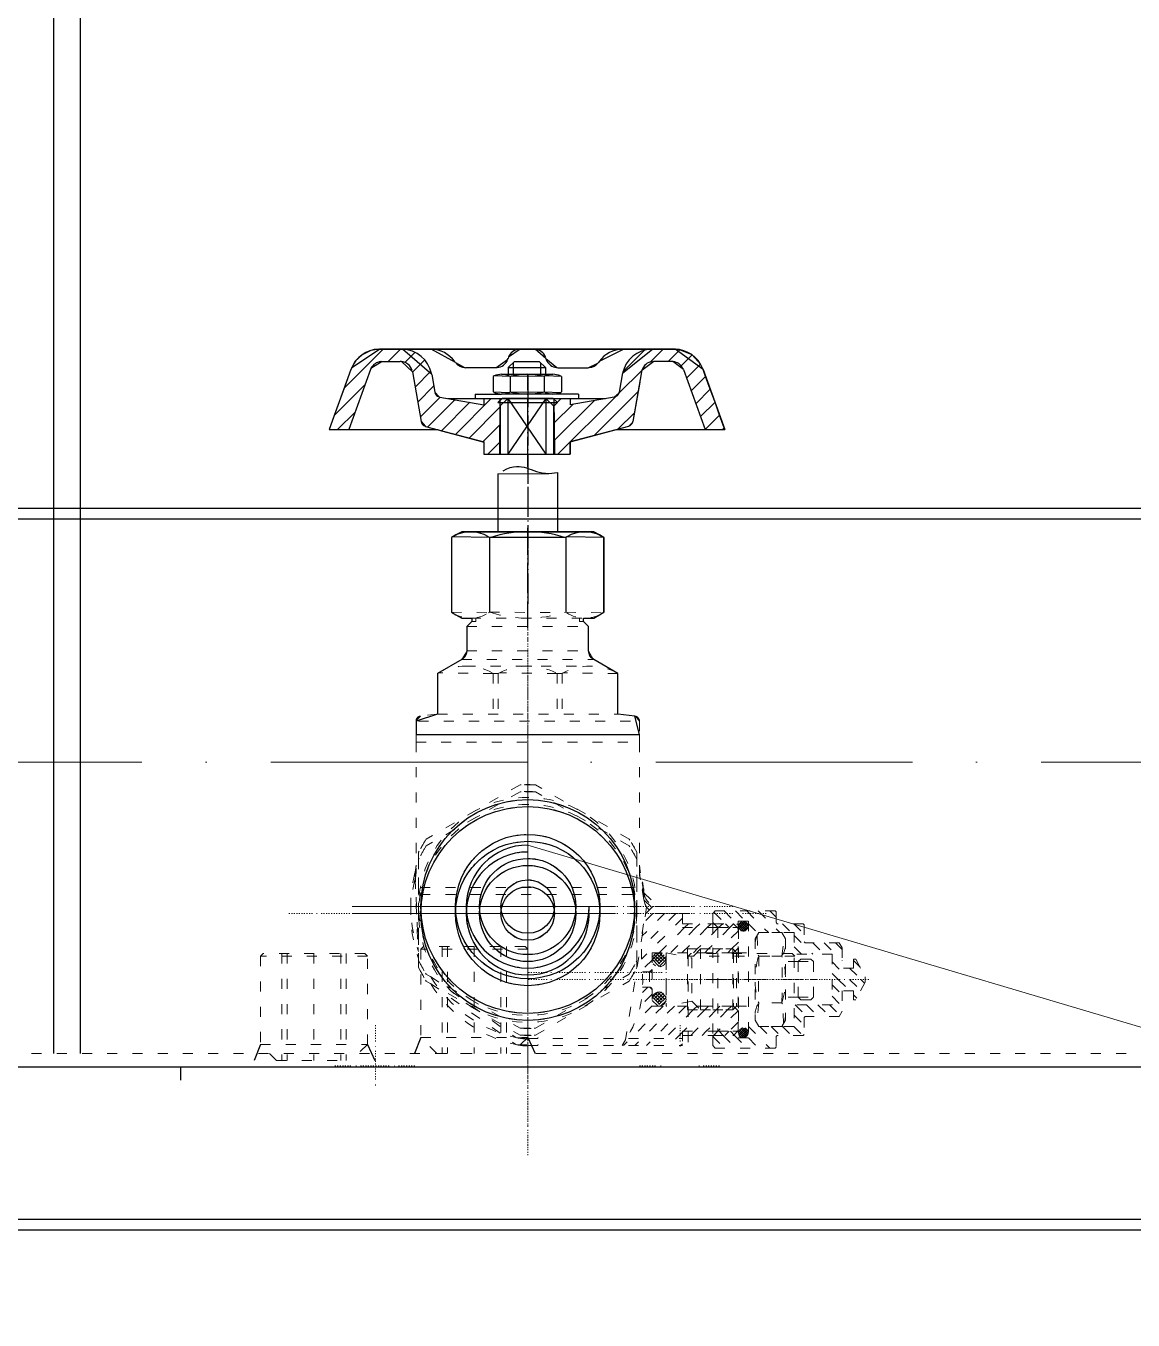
# Model space of a CAD drawing. Header units: millimetres. Extents: x 13152 to 35014, y -6229 to -226.
# Drawn here: x 27471.4 to 27678.6, y -2246.5 to -2004.4 of the extents above; entities that cross this region are included whole.
import ezdxf

# ---------------------------------------------------------------- set-up
doc = ezdxf.new("R2010")
doc.units = ezdxf.units.MM
doc.header["$LTSCALE"] = 4
for name, pattern in [('ACAD_ISO03W100', [1.18, 0.47, -0.71]), ('ACAD_ISO10W100', [18, 12, -3, 0, -3]), ('CENTERX2', [101.6, 63.5, -12.7, 12.7, -12.7])]:
    doc.linetypes.add(name, pattern=pattern)
doc.layers.add('1', color=12, linetype='Continuous')
doc.layers.add('标注、文本', color=3, linetype='Continuous', lineweight=25)
doc.layers.add('铁心', color=3, linetype='Continuous', lineweight=0)

msp = doc.modelspace()

# ---------------------------------------------------------------- linework, layer by layer
at = {"layer": '1', "color": 1, "linetype": 'CENTERX2', "lineweight": -3, "ltscale": 0.1}
for p, q in [((27565.3, -2072.58), (27565.3, -2069.49)), ((27565.3, -2069.49), (27565.3, -2075.76)), ((27565.3, -2073.38), (27565.3, -2073.27)), ((27565.3, -2079.74), (27565.3, -2074.1)), ((27565.3, -2076.45), (27565.3, -2076.59)), ((27565.3, -2077.28), (27565.3, -2082.92)), ((27565.3, -2080.57), (27565.3, -2080.43)), ((27565.3, -2086.9), (27565.3, -2081.26)), ((27565.3, -2083.64), (27565.3, -2083.75)), ((27565.3, -2084.44), (27565.3, -2090.08)), ((27565.3, -2084.74), (27565.3, -2089.11)), ((27565.3, -2087.73), (27565.3, -2087.62)), ((27565.3, -2089.8), (27565.3, -2089.91)), ((27565.3, -2090.63), (27565.3, -2096.27)), ((27565.3, -2096.96), (27565.3, -2097.1)), ((27565.3, -2097.79), (27565.3, -2102.16)), ((27565.3, -2103.35), (27565.3, -2098.29)), ((27565.3, -2102.41), (27565.3, -2105.31)), ((27565.3, -2104.18), (27565.3, -2104.04)), ((27565.3, -2110.51), (27565.3, -2104.87)), ((27565.3, -2106.03), (27565.3, -2106.14)), ((27565.3, -2106.83), (27565.3, -2112.5)), ((27565.3, -2111.34), (27565.3, -2111.23)), ((27565.3, -2117.11), (27565.3, -2112.06))]:
    msp.add_line(p, q, dxfattribs=at)
at = {"layer": '1', "color": 2, "linetype": 'ACAD_ISO03W100', "lineweight": 13, "ltscale": 0.1}
for p, q in [((27565.3, -2113.19), (27565.3, -2113.3)), ((27565.3, -2113.96), (27565.3, -2117.45)), ((27565.3, -2114.02), (27565.3, -2119.66)), ((27565.3, -2118.14), (27565.3, -2118.28)), ((27565.3, -2118.97), (27565.3, -2124.61)), ((27565.3, -2120.35), (27565.3, -2120.49)), ((27565.3, -2121.18), (27565.3, -2126.82)), ((27565.3, -2124.83), (27565.3, -2130.49)), ((27565.3, -2125.32), (27565.3, -2125.43)), ((27565.3, -2126.13), (27565.3, -2131.79)), ((27565.3, -2126.24), (27565.3, -2126.35)), ((27565.3, -2127.04), (27565.3, -2132.7)), ((27565.3, -2127.54), (27565.3, -2127.65)), ((27565.3, -2128.34), (27565.3, -2134)), ((27565.3, -2131.18), (27565.3, -2131.3)), ((27565.3, -2132.01), (27565.3, -2137.65)), ((27565.3, -2132.48), (27565.3, -2132.59)), ((27565.3, -2133.31), (27565.3, -2138.95)), ((27565.3, -2133.4), (27565.3, -2133.51)), ((27565.3, -2134.23), (27565.3, -2137.13)), ((27565.3, -2134.7), (27565.3, -2134.81)), ((27565.3, -2135.52), (27565.3, -2138.43)), ((27565.3, -2138.34), (27565.3, -2138.48)), ((27565.3, -2139.17), (27565.3, -2144.81)), ((27565.3, -2139.64), (27565.3, -2139.78)), ((27565.3, -2140.47), (27565.3, -2146.11)), ((27565.3, -2145.53), (27565.3, -2145.64)), ((27565.3, -2146.33), (27565.3, -2152)), ((27565.3, -2146.83), (27565.3, -2146.94)), ((27565.3, -2147.63), (27565.3, -2153.3)), ((27565.3, -2152.69), (27565.3, -2152.8)), ((27565.3, -2153.52), (27565.3, -2159.16)), ((27565.3, -2153.99), (27565.3, -2154.1)), ((27565.3, -2154.82), (27565.3, -2160.46)), ((27565.3, -2159.85), (27565.3, -2159.99)), ((27565.3, -2160.68), (27565.3, -2166.32)), ((27565.3, -2161.15), (27565.3, -2161.29)), ((27565.3, -2161.98), (27565.3, -2167.62)), ((27565.3, -2167.04), (27565.3, -2167.15)), ((27565.3, -2167.84), (27565.3, -2173.51)), ((27565.3, -2168.34), (27565.3, -2168.45)), ((27520.6, -2170.44), (27525.11, -2170.44)), ((27525.8, -2170.44), (27525.91, -2170.44)), ((27526.63, -2170.44), (27532.27, -2170.44)), ((27532.99, -2170.44), (27533.1, -2170.44)), ((27533.79, -2170.44), (27539.43, -2170.44)), ((27540.15, -2169.14), (27540.26, -2169.14)), ((27540.15, -2170.44), (27540.26, -2170.44)), ((27540.98, -2169.14), (27546.62, -2169.14)), ((27540.98, -2170.44), (27546.62, -2170.44)), ((27547.31, -2169.14), (27547.42, -2169.14)), ((27547.31, -2170.44), (27547.42, -2170.44)), ((27548.14, -2169.14), (27553.77, -2169.14)), ((27548.14, -2170.44), (27553.77, -2170.44)), ((27550.6, -2169.14), (27555.11, -2169.14)), ((27554.49, -2169.14), (27554.6, -2169.14)), ((27554.49, -2170.44), (27554.6, -2170.44)), ((27555.3, -2169.14), (27560.93, -2169.14)), ((27555.3, -2170.44), (27560.93, -2170.44)), ((27555.8, -2169.14), (27555.91, -2169.14)), ((27556.63, -2169.14), (27562.27, -2169.14)), ((27561.65, -2169.14), (27561.76, -2169.14)), ((27561.65, -2170.44), (27561.76, -2170.44)), ((27562.48, -2169.14), (27568.12, -2169.14)), ((27562.48, -2170.44), (27568.12, -2170.44)), ((27562.99, -2169.14), (27563.1, -2169.14)), ((27563.79, -2169.14), (27569.43, -2169.14)), ((27565.3, -2169.14), (27565.3, -2174.81)), ((27568.81, -2169.14), (27568.92, -2169.14)), ((27568.81, -2170.44), (27568.92, -2170.44)), ((27569.64, -2169.14), (27575.28, -2169.14)), ((27569.64, -2170.44), (27575.28, -2170.44)), ((27576, -2169.14), (27576.11, -2169.14)), ((27576, -2170.44), (27576.11, -2170.44)), ((27576.8, -2169.14), (27582.44, -2169.14)), ((27576.8, -2170.44), (27582.44, -2170.44)), ((27583.16, -2169.14), (27583.27, -2169.14)), ((27583.16, -2170.44), (27583.27, -2170.44)), ((27583.99, -2169.14), (27589.63, -2169.14)), ((27583.99, -2170.44), (27589.63, -2170.44)), ((27589.9, -2169.14), (27594.27, -2169.14)), ((27589.9, -2170.44), (27594.27, -2170.44)), ((27590.32, -2169.14), (27590.43, -2169.14)), ((27590.32, -2170.44), (27590.43, -2170.44)), ((27591.15, -2169.14), (27596.79, -2169.14)), ((27591.15, -2170.44), (27596.79, -2170.44)), ((27597.51, -2169.14), (27597.62, -2169.14)), ((27597.51, -2170.44), (27597.62, -2170.44)), ((27598.31, -2169.14), (27603.95, -2169.14)), ((27598.31, -2170.44), (27603.95, -2170.44)), ((27604.67, -2170.44), (27604.78, -2170.44)), ((27605.5, -2170.44), (27610, -2170.44)), ((27565.3, -2174.2), (27565.3, -2174.31)), ((27565.3, -2175.03), (27565.3, -2180.67)), ((27565.3, -2175.5), (27565.3, -2175.61)), ((27565.3, -2176.33), (27565.3, -2181.96)), ((27565.3, -2181.36), (27565.3, -2181.49)), ((27568.92, -2181.49), (27565.3, -2181.49)), ((27565.3, -2182.19), (27565.3, -2187.83)), ((27565.3, -2182.66), (27565.3, -2182.79)), ((27568.92, -2182.79), (27565.3, -2182.79)), ((27565.3, -2183.49), (27565.3, -2189.12)), ((27569.75, -2181.49), (27569.64, -2181.49)), ((27569.75, -2182.79), (27569.64, -2182.79)), ((27576.11, -2181.49), (27570.47, -2181.49)), ((27576.11, -2182.79), (27570.47, -2182.79)), ((27576.91, -2181.49), (27576.8, -2181.49)), ((27576.91, -2182.79), (27576.8, -2182.79)), ((27583.27, -2181.49), (27577.63, -2181.49)), ((27583.27, -2182.79), (27577.63, -2182.79)), ((27584.1, -2181.49), (27583.96, -2181.49)), ((27584.1, -2182.79), (27583.96, -2182.79)), ((27590.43, -2181.49), (27584.79, -2181.49)), ((27590.43, -2182.79), (27584.79, -2182.79)), ((27590.71, -2182.79), (27597.09, -2182.79)), ((27591.26, -2181.49), (27591.15, -2181.49)), ((27591.26, -2182.79), (27591.15, -2182.79)), ((27597.62, -2182.79), (27591.98, -2182.79)), ((27597.81, -2182.79), (27597.92, -2182.79)), ((27598.42, -2182.79), (27598.31, -2182.79)), ((27602.29, -2182.79), (27598.5, -2182.79)), ((27598.61, -2182.79), (27604.25, -2182.79)), ((27604.78, -2182.79), (27599.14, -2182.79)), ((27603.12, -2182.79), (27603.01, -2182.79)), ((27609.48, -2182.79), (27603.84, -2182.79)), ((27604.97, -2182.79), (27605.08, -2182.79)), ((27605.61, -2182.79), (27605.47, -2182.79)), ((27605.8, -2182.79), (27611.44, -2182.79)), ((27609.95, -2182.79), (27606.3, -2182.79)), ((27610.31, -2182.79), (27610.17, -2182.79)), ((27616.64, -2182.79), (27611, -2182.79)), ((27612.13, -2182.79), (27612.27, -2182.79)), ((27612.96, -2182.79), (27619.34, -2182.79)), ((27617.46, -2182.79), (27617.35, -2182.79)), ((27623.79, -2182.79), (27618.16, -2182.79)), ((27624.62, -2182.79), (27624.51, -2182.79)), ((27629.13, -2182.79), (27625.34, -2182.79)), ((27565.3, -2188.54), (27565.3, -2188.65)), ((27565.3, -2189.35), (27565.3, -2195.01)), ((27565.3, -2189.84), (27565.3, -2189.95)), ((27565.3, -2190.64), (27565.3, -2196.31)), ((27536.8, -2191.34), (27536.8, -2194.6)), ((27593.8, -2191.34), (27593.8, -2194.6)), ((27536.8, -2195.29), (27536.8, -2195.4)), ((27593.8, -2195.29), (27593.8, -2195.4)), ((27536.8, -2196.12), (27536.8, -2201.76)), ((27565.3, -2195.7), (27565.3, -2195.81)), ((27565.3, -2196.53), (27565.3, -2202.17)), ((27565.3, -2197), (27565.3, -2197.11)), ((27565.3, -2197.83), (27565.3, -2203.47)), ((27529.2, -2198.94), (27532.46, -2198.94)), ((27533.15, -2198.94), (27533.26, -2198.94)), ((27533.98, -2198.94), (27539.62, -2198.94)), ((27540.34, -2198.94), (27540.45, -2198.94)), ((27541.14, -2198.94), (27544.4, -2198.94)), ((27586.2, -2198.94), (27589.43, -2198.94)), ((27590.15, -2198.94), (27590.26, -2198.94)), ((27597.31, -2198.94), (27597.45, -2198.94)), ((27598.14, -2198.94), (27601.4, -2198.94)), ((27536.8, -2202.45), (27536.8, -2202.59)), ((27565.3, -2202.86), (27565.3, -2203)), ((27565.3, -2203.69), (27565.3, -2209.33)), ((27565.3, -2204.16), (27565.3, -2204.3)), ((27565.3, -2204.99), (27565.3, -2210.63)), ((27565.3, -2210.05), (27565.3, -2210.16)), ((27565.3, -2210.88), (27565.3, -2214.36)), ((27565.3, -2211.35), (27565.3, -2211.46)), ((27565.3, -2212.18), (27565.3, -2215.66))]:
    msp.add_line(p, q, dxfattribs=at)
at = {"layer": '标注、文本'}
for p, q in [((27476.55, -1332.64), (27476.55, -2196.64)), ((27481.55, -1332.64), (27481.55, -2196.64)), ((26870.3, -2094.64), (27867.8, -2094.64)), ((26870.3, -2094.64), (27867.8, -2094.64)), ((26868.8, -2096.64), (27867.8, -2096.64)), ((27515.3, -2194.94), (27514.11, -2197.94)), ((27535.3, -2194.94), (27536.7, -2197.94)), ((27545.3, -2193.64), (27544.11, -2196.64)), ((27565.3, -2193.64), (27566.7, -2196.64)), ((26868.3, -2199.14), (27869.8, -2199.14)), ((27500.3, -2199.14), (27500.3, -2201.64)), ((26866.64, -2227.64), (27878.8, -2227.64)), ((26866.3, -2229.64), (27878.8, -2229.64)), ((26869.8, -2229.64), (27878.8, -2229.64))]:
    msp.add_line(p, q, dxfattribs=at)
at = {"layer": '标注、文本', "color": 4, "lineweight": 30}
for p, q in [((27538.24, -2064.87), (27530.94, -2072.17)), ((27537.63, -2064.87), (27548.14, -2064.87)), ((27541.5, -2064.87), (27539.18, -2067.19)), ((27548.14, -2064.87), (27583.3, -2064.87)), ((27563.86, -2064.87), (27565.16, -2064.87)), ((27563.86, -2064.87), (27566.46, -2064.87)), ((27566.46, -2064.87), (27565.16, -2064.87)), ((27592.67, -2064.87), (27583.3, -2064.87)), ((27590.62, -2064.87), (27588.19, -2067.3)), ((27538.07, -2067.19), (27541.42, -2067.19)), ((27544.18, -2065.48), (27542.3, -2067.36)), ((27546.03, -2066.89), (27543.71, -2069.21)), ((27562.81, -2067.19), (27561.65, -2068.32)), ((27562.81, -2067.19), (27567.46, -2067.19)), ((27567.46, -2067.19), (27568.62, -2068.32)), ((27587.14, -2065.09), (27583.1, -2069.1)), ((27593.77, -2064.98), (27591.59, -2067.19)), ((27596.07, -2065.97), (27594.02, -2068.02)), ((27532.21, -2068.68), (27528.12, -2079.91)), ((27535.89, -2068.71), (27531.8, -2079.91)), ((27543.71, -2069.1), (27545.34, -2078.41)), ((27547.17, -2069.02), (27544.21, -2071.97)), ((27547.33, -2069.65), (27547.91, -2072.91)), ((27559.36, -2068.35), (27553.66, -2068.35)), ((27570, -2069.6), (27560.41, -2069.6)), ((27561.65, -2068.32), (27568.62, -2068.32)), ((27561.65, -2068.32), (27561.65, -2069.6)), ((27562.59, -2067.41), (27562.59, -2069.6)), ((27567.68, -2067.41), (27567.68, -2069.6)), ((27568.62, -2068.32), (27568.62, -2069.6)), ((27570.94, -2068.35), (27576.64, -2068.35)), ((27586.7, -2068.79), (27582.36, -2073.13)), ((27583.05, -2069.29), (27582.41, -2072.91)), ((27586.61, -2069.1), (27584.98, -2078.41)), ((27594.44, -2068.71), (27598.5, -2079.91)), ((27597.64, -2067.69), (27595.02, -2070.31)), ((27598.11, -2068.68), (27602.21, -2079.91)), ((27534.87, -2071.5), (27529.06, -2077.31)), ((27547.69, -2071.78), (27544.71, -2074.77)), ((27558.81, -2070.01), (27558.81, -2072.86)), ((27562.01, -2070.01), (27562.01, -2072.86)), ((27568.4, -2070.01), (27568.4, -2072.86)), ((27571.6, -2070.01), (27571.6, -2072.86)), ((27586.26, -2071.06), (27584.98, -2078.41)), ((27598.58, -2069.98), (27595.87, -2072.69)), ((27548.91, -2073.85), (27545.21, -2077.56)), ((27551.67, -2074.35), (27546.59, -2079.44)), ((27548.85, -2073.85), (27557.06, -2075.29)), ((27550.43, -2074.13), (27579.84, -2074.13)), ((27558.45, -2074.13), (27551.76, -2080.82)), ((27555.49, -2073.3), (27560.41, -2073.3)), ((27555.49, -2073.3), (27555.49, -2074.13)), ((27557.06, -2074.13), (27557.06, -2075.29)), ((27560.6, -2074.02), (27559.72, -2074.88)), ((27560.1, -2074.13), (27560.02, -2084.55)), ((27561.6, -2074.13), (27560.16, -2075.48)), ((27570, -2073.3), (27560.41, -2073.3)), ((27561.6, -2074.13), (27568.67, -2074.13)), ((27568.7, -2074.13), (27561.6, -2074.13)), ((27561.6, -2074.13), (27561.6, -2084.55)), ((27568.67, -2074.13), (27561.6, -2084.55)), ((27561.6, -2074.13), (27568.7, -2084.55)), ((27562.59, -2073), (27562.59, -2073.3)), ((27568.67, -2074.13), (27570.11, -2075.48)), ((27568.7, -2074.13), (27568.7, -2084.55)), ((27574.81, -2073.3), (27569.92, -2073.3)), ((27570.19, -2074.13), (27570.31, -2084.55)), ((27571.55, -2074.13), (27570.22, -2075.46)), ((27577.71, -2074.52), (27570.28, -2081.95)), ((27581.72, -2073.77), (27570.94, -2084.55)), ((27581.47, -2073.85), (27573.26, -2075.29)), ((27573.26, -2074.13), (27573.26, -2075.29)), ((27574.81, -2073.3), (27574.81, -2074.13)), ((27585.95, -2072.8), (27577.71, -2081.04)), ((27599.47, -2072.39), (27596.76, -2075.1)), ((27532.99, -2076.64), (27529.73, -2079.91)), ((27554.47, -2074.82), (27549.19, -2080.13)), ((27560.1, -2075.73), (27554.33, -2081.51)), ((27559.72, -2074.88), (27570.89, -2074.88)), ((27570.11, -2075.48), (27570.11, -2084.55)), ((27573.73, -2075.21), (27570.25, -2078.69)), ((27585.26, -2076.78), (27582.19, -2079.85)), ((27600.35, -2074.79), (27597.64, -2077.5)), ((27546.17, -2079.33), (27557.06, -2082.23)), ((27560.08, -2079.05), (27556.93, -2082.2)), ((27584.13, -2079.33), (27573.26, -2082.23)), ((27584.13, -2079.33), (27573.26, -2082.23)), ((27601.21, -2077.2), (27598.5, -2079.91)), ((27528.12, -2079.91), (27548.41, -2079.91)), ((27581.92, -2079.91), (27602.21, -2079.91)), ((27602.09, -2079.6), (27601.76, -2079.91)), ((27557.06, -2082.23), (27557.06, -2084.55)), ((27560.05, -2082.34), (27557.84, -2084.55)), ((27573.26, -2082.23), (27573.26, -2084.55)), ((27557.06, -2084.55), (27560.16, -2084.55)), ((27570.11, -2084.55), (27573.26, -2084.55)), ((27570.89, -2087.98), (27570.89, -2099.04)), ((27552.95, -2099.04), (27577.66, -2099.04)), ((27558.17, -2100.14), (27558.17, -2114.07)), ((27572.43, -2100.14), (27572.43, -2114.07))]:
    msp.add_line(p, q, dxfattribs=at)
at = {"layer": '标注、文本', "color": 2, "linetype": 'ACAD_ISO03W100', "lineweight": 13}
for p, q in [((27551.04, -2114.07), (27552.95, -2115.18)), ((27552.95, -2115.18), (27554.66, -2115.18)), ((27554.66, -2115.18), (27575.94, -2115.18)), ((27554.85, -2115.18), (27554.85, -2115.81)), ((27555.6, -2115.18), (27555.6, -2115.81)), ((27574.98, -2115.18), (27574.98, -2115.81)), ((27575.75, -2115.18), (27575.75, -2115.81)), ((27575.94, -2115.18), (27577.66, -2115.18)), ((27579.57, -2114.07), (27577.66, -2115.18)), ((27554.85, -2115.81), (27553.89, -2116.75)), ((27553.89, -2116.75), (27553.89, -2121.29)), ((27553.89, -2116.75), (27576.69, -2116.75)), ((27554.85, -2115.81), (27555.6, -2115.81)), ((27574.98, -2115.81), (27575.75, -2115.81)), ((27575.75, -2115.81), (27576.69, -2116.75)), ((27576.69, -2116.75), (27576.69, -2121.29)), ((27552.95, -2122.95), (27577.66, -2122.95)), ((27553.89, -2121.29), (27576.69, -2121.29)), ((27553.64, -2124.19), (27576.94, -2124.19)), ((27558.86, -2125.55), (27558.86, -2133.15)), ((27558.86, -2125.55), (27559.8, -2125.55)), ((27559.8, -2125.55), (27559.8, -2133.15)), ((27570.8, -2125.55), (27570.8, -2133.15)), ((27570.8, -2125.55), (27571.74, -2125.55)), ((27544.4, -2134.47), (27544.4, -2136.93)), ((27544.87, -2134.47), (27585.73, -2134.47)), ((27548.44, -2133.15), (27545.23, -2133.51)), ((27548.44, -2133.15), (27582.16, -2133.15)), ((27582.16, -2133.15), (27585.34, -2133.51)), ((27586.2, -2134.47), (27586.2, -2136.93)), ((27544.4, -2136.93), (27547.53, -2136.93)), ((27544.4, -2136.93), (27586.2, -2136.93)), ((27544.4, -2136.93), (27544.4, -2138.37)), ((27547.53, -2136.93), (27583.08, -2136.93)), ((27583.08, -2136.93), (27586.2, -2136.93)), ((27586.2, -2136.93), (27586.2, -2138.37)), ((27544.4, -2138.37), (27544.4, -2162.73)), ((27544.4, -2138.37), (27586.2, -2138.37)), ((27565.3, -2138.16), (27565.3, -2200.11)), ((27565.3, -2138.16), (27565.3, -2200.11)), ((27565.3, -2139.46), (27565.3, -2201.41)), ((27565.3, -2139.46), (27565.3, -2201.41)), ((27586.2, -2138.37), (27586.2, -2162.73)), ((27563.86, -2146.39), (27546.31, -2156.51)), ((27584.29, -2156.51), (27566.74, -2146.39)), ((27563.86, -2147.69), (27546.31, -2157.8)), ((27584.29, -2157.8), (27566.74, -2147.69)), ((27544.87, -2158.99), (27544.87, -2179.26)), ((27544.87, -2160.29), (27544.87, -2180.56)), ((27545.18, -2165.57), (27585.4, -2165.57)), ((27545.18, -2166.87), (27585.4, -2166.87)), ((27532.42, -2169.14), (27598.19, -2169.14)), ((27532.42, -2169.14), (27598.19, -2169.14)), ((27532.42, -2170.44), (27598.19, -2170.44)), ((27532.42, -2170.44), (27598.19, -2170.44)), ((27593.03, -2170.44), (27586.56, -2176.88)), ((27594.27, -2171.32), (27586.64, -2178.95)), ((27590.9, -2170.44), (27586.67, -2174.67)), ((27588.74, -2169.14), (27586.97, -2170.91)), ((27588.74, -2170.44), (27586.97, -2172.21)), ((27594.27, -2170.44), (27594.27, -2173.09)), ((27600.16, -2170.22), (27602.29, -2172.35)), ((27611.63, -2169.97), (27600.41, -2169.97)), ((27602.04, -2169.97), (27604.42, -2172.35)), ((27604.17, -2169.97), (27606.08, -2171.88)), ((27606.3, -2169.97), (27610.33, -2174)), ((27608.45, -2169.97), (27612.49, -2174)), ((27610.58, -2169.97), (27611.83, -2171.21)), ((27611.63, -2169.97), (27611.82, -2170.16)), ((27611.82, -2170.16), (27611.82, -2172.15)), ((27594.63, -2173.09), (27589.93, -2177.79)), ((27596.76, -2173.09), (27592.06, -2177.79)), ((27598.89, -2173.09), (27594.19, -2177.79)), ((27594.27, -2172.35), (27603.78, -2172.35)), ((27594.27, -2173.09), (27604.53, -2173.09)), ((27595.38, -2172.35), (27594.63, -2173.09)), ((27597.51, -2172.35), (27596.76, -2173.09)), ((27601.02, -2173.09), (27597.04, -2177.07)), ((27599.66, -2172.35), (27598.89, -2173.09)), ((27603.15, -2173.09), (27599.16, -2177.07)), ((27599.94, -2172.12), (27600.16, -2172.35)), ((27599.94, -2172.15), (27599.94, -2193.44)), ((27600.13, -2172.35), (27604.69, -2172.35)), ((27600.16, -2172.35), (27600.91, -2173.09)), ((27600.88, -2173.09), (27600.88, -2192.47)), ((27601.79, -2172.35), (27601.02, -2173.09)), ((27604.72, -2173.67), (27601.29, -2177.07)), ((27602.29, -2172.35), (27603.03, -2173.09)), ((27603.84, -2172.4), (27603.15, -2173.09)), ((27603.78, -2172.35), (27604.72, -2173.28)), ((27604.42, -2172.35), (27604.69, -2172.59)), ((27604.69, -2171.88), (27604.69, -2193.71)), ((27604.69, -2171.88), (27606.6, -2171.88)), ((27604.69, -2172.65), (27605.8, -2173.75)), ((27605.85, -2171.88), (27604.72, -2173.01)), ((27605.41, -2171.9), (27604.72, -2172.59)), ((27604.72, -2173.28), (27604.72, -2176.85)), ((27604.75, -2173.12), (27605.33, -2173.7)), ((27604.8, -2172.35), (27606.1, -2173.64)), ((27606.13, -2172.01), (27604.83, -2173.31)), ((27605, -2172.1), (27606.35, -2173.45)), ((27606.38, -2172.21), (27605.02, -2173.53)), ((27605.27, -2171.93), (27606.52, -2173.17)), ((27606.52, -2172.48), (27605.3, -2173.7)), ((27605.61, -2171.88), (27606.6, -2172.84)), ((27606.6, -2172.84), (27605.66, -2173.75)), ((27606.6, -2171.88), (27606.6, -2193.71)), ((27606.6, -2172.37), (27608.2, -2174)), ((27611.82, -2172.15), (27611.99, -2172.35)), ((27616.86, -2172.35), (27611.99, -2172.35)), ((27612.96, -2172.35), (27614.62, -2174)), ((27615.09, -2172.35), (27617.05, -2174.28)), ((27616.86, -2172.35), (27617.05, -2172.54)), ((27617.05, -2172.54), (27617.05, -2175.72)), ((27604.72, -2175.8), (27603.42, -2177.07)), ((27615.14, -2174), (27606.6, -2174)), ((27608.54, -2174), (27607.84, -2175.19)), ((27607.84, -2175.19), (27607.84, -2190.4)), ((27612.88, -2174), (27608.54, -2174)), ((27612.88, -2174), (27613.54, -2175.19)), ((27613.54, -2175.19), (27613.54, -2190.4)), ((27615.14, -2174), (27615.14, -2178.04)), ((27615.14, -2174), (27615.14, -2191.58)), ((27615.14, -2174.53), (27618.65, -2178.04)), ((27617.05, -2175.72), (27617.22, -2175.91)), ((27623.6, -2175.91), (27617.22, -2175.91)), ((27618.65, -2175.91), (27620.78, -2178.04)), ((27620.78, -2175.91), (27624.15, -2179.28)), ((27622.91, -2175.91), (27624.15, -2177.15)), ((27623.6, -2175.91), (27624.15, -2176.85)), ((27588.58, -2177.79), (27603.78, -2177.79)), ((27588.58, -2177.79), (27588.58, -2180.89)), ((27589.93, -2177.79), (27588.58, -2179.15)), ((27590.46, -2177.93), (27588.69, -2179.67)), ((27588.72, -2178.51), (27590.51, -2180.31)), ((27590.82, -2178.18), (27588.94, -2180.06)), ((27588.99, -2178.15), (27590.87, -2180.03)), ((27591.09, -2178.54), (27589.32, -2180.33)), ((27589.41, -2177.9), (27591.12, -2179.64)), ((27589.93, -2177.79), (27591.23, -2179.09)), ((27591.23, -2177.79), (27591.23, -2187.77)), ((27591.23, -2177.79), (27595.99, -2178.76)), ((27595.21, -2177.07), (27604.47, -2177.07)), ((27595.21, -2177.07), (27595.21, -2188.49)), ((27595.8, -2177.94), (27595.3, -2178.44)), ((27595.3, -2178.44), (27595.3, -2194.94)), ((27615.3, -2178.44), (27595.3, -2178.44)), ((27614.8, -2177.94), (27595.8, -2177.94)), ((27597.04, -2177.07), (27596.32, -2177.79)), ((27596.93, -2177.79), (27604.39, -2177.79)), ((27597.64, -2177.07), (27603.67, -2177.07)), ((27597.64, -2177.07), (27597.64, -2188.49)), ((27599.16, -2177.07), (27598.45, -2177.79)), ((27601.29, -2177.07), (27600.57, -2177.79)), ((27603.42, -2177.07), (27602.73, -2177.79)), ((27603.67, -2177.07), (27604.39, -2177.79)), ((27603.67, -2177.07), (27603.67, -2188.49)), ((27604.72, -2176.85), (27603.78, -2177.79)), ((27603.78, -2177.79), (27603.78, -2187.77)), ((27604.39, -2177.79), (27607.84, -2177.79)), ((27604.39, -2177.79), (27604.39, -2187.77)), ((27604.72, -2176.85), (27604.72, -2188.71)), ((27612.88, -2178.4), (27608.54, -2178.4)), ((27615.3, -2178.44), (27614.8, -2177.94)), ((27615.14, -2176.66), (27616.52, -2178.04)), ((27622.27, -2178.04), (27615.14, -2178.04)), ((27622.27, -2178.04), (27622.27, -2187.52)), ((27624.15, -2176.85), (27624.15, -2180.64)), ((27588.58, -2179.15), (27586.75, -2180.97)), ((27588.58, -2179.01), (27590.02, -2180.44)), ((27588.58, -2180.89), (27588.58, -2184.67)), ((27588.77, -2179.84), (27589.19, -2180.25)), ((27591.23, -2179.06), (27589.82, -2180.44)), ((27591.23, -2179.12), (27591.23, -2186.44)), ((27615.92, -2179.45), (27613.54, -2179.45)), ((27616.41, -2178.98), (27615.92, -2179.45)), ((27615.92, -2179.45), (27615.92, -2186.11)), ((27615.92, -2179.45), (27618.76, -2179.45)), ((27616.41, -2178.98), (27618.29, -2178.98)), ((27618.29, -2178.98), (27618.76, -2179.45)), ((27618.76, -2179.45), (27618.76, -2186.11)), ((27622.27, -2179.5), (27625.54, -2182.79)), ((27626.26, -2180.64), (27624.15, -2180.64)), ((27625.54, -2180.64), (27627.66, -2182.79)), ((27626.25, -2178.98), (27626.25, -2180.64)), ((27626.73, -2178.98), (27626.26, -2178.98)), ((27626.26, -2179.23), (27627.5, -2180.5)), ((27626.73, -2178.98), (27628.44, -2182.3)), ((27546.31, -2181.77), (27563.86, -2191.89)), ((27546.31, -2183.07), (27563.86, -2193.19)), ((27588.11, -2181.36), (27586.75, -2181.36)), ((27588.11, -2181.36), (27588.11, -2184.2)), ((27622.27, -2181.66), (27623.41, -2182.79)), ((27623.41, -2182.79), (27625.54, -2184.92)), ((27625.54, -2182.79), (27627.61, -2184.87)), ((27628.44, -2183.26), (27626.73, -2186.58)), ((27627.66, -2182.79), (27628.33, -2183.46)), ((27628.44, -2182.3), (27628.44, -2183.26)), ((27588.58, -2185.56), (27586.39, -2187.74)), ((27587.78, -2184.2), (27586.78, -2185.23)), ((27588.11, -2184.2), (27586.81, -2184.2)), ((27588.58, -2184.67), (27588.58, -2187.77)), ((27589.63, -2185.14), (27588.61, -2186.17)), ((27590.24, -2185.14), (27588.61, -2186.77)), ((27590.68, -2185.36), (27588.83, -2187.22)), ((27588.83, -2185.64), (27590.68, -2187.52)), ((27590.98, -2185.7), (27589.13, -2187.55)), ((27589.16, -2185.34), (27591.01, -2187.19)), ((27589.6, -2185.14), (27591.2, -2186.75)), ((27590.26, -2185.17), (27591.18, -2186.08)), ((27622.27, -2183.79), (27624.15, -2185.67)), ((27622.27, -2185.92), (27624.15, -2187.83)), ((27626.26, -2184.92), (27624.15, -2184.92)), ((27624.15, -2184.92), (27624.15, -2188.71)), ((27626.25, -2184.92), (27626.25, -2186.58)), ((27626.26, -2185.64), (27626.89, -2186.28)), ((27590.62, -2187.77), (27583.24, -2195.12)), ((27588.58, -2187.69), (27585.26, -2191)), ((27592.75, -2187.77), (27585.37, -2195.12)), ((27594.88, -2187.77), (27587.53, -2195.12)), ((27588.58, -2187.77), (27603.78, -2187.77)), ((27588.61, -2186.69), (27589.66, -2187.74)), ((27588.63, -2186.08), (27590.26, -2187.71)), ((27591.2, -2186.14), (27589.57, -2187.74)), ((27591.18, -2186.77), (27590.24, -2187.74)), ((27595.99, -2186.83), (27591.23, -2187.77)), ((27597.01, -2187.77), (27596.29, -2188.49)), ((27596.93, -2187.77), (27604.39, -2187.77)), ((27599.14, -2187.77), (27598.42, -2188.49)), ((27601.27, -2187.77), (27600.57, -2188.49)), ((27603.42, -2187.77), (27602.7, -2188.49)), ((27604.39, -2187.77), (27603.67, -2188.49)), ((27603.78, -2187.77), (27604.72, -2188.71)), ((27604.39, -2187.77), (27607.84, -2187.77)), ((27615.92, -2186.11), (27613.54, -2186.11)), ((27622.27, -2187.52), (27615.14, -2187.52)), ((27615.36, -2187.52), (27617.49, -2189.68)), ((27615.92, -2186.11), (27616.41, -2186.58)), ((27615.92, -2186.11), (27618.76, -2186.11)), ((27616.41, -2186.58), (27618.29, -2186.58)), ((27617.49, -2187.52), (27619.62, -2189.68)), ((27618.76, -2186.11), (27618.29, -2186.58)), ((27619.62, -2187.52), (27621.75, -2189.68)), ((27621.75, -2187.52), (27623.71, -2189.51)), ((27626.26, -2186.58), (27626.73, -2186.58)), ((27596.29, -2188.49), (27589.66, -2195.12)), ((27598.42, -2188.49), (27594.44, -2192.47)), ((27595.21, -2188.49), (27604.47, -2188.49)), ((27600.57, -2188.49), (27596.57, -2192.47)), ((27597.64, -2188.49), (27603.67, -2188.49)), ((27602.7, -2188.49), (27598.69, -2192.47)), ((27604.67, -2188.65), (27600.85, -2192.47)), ((27604.72, -2190.73), (27602.98, -2192.47)), ((27604.72, -2188.71), (27604.72, -2192.28)), ((27607.84, -2190.4), (27608.54, -2191.56)), ((27615.14, -2189.46), (27617.05, -2191.36)), ((27617.22, -2189.68), (27617.05, -2189.87)), ((27617.05, -2189.87), (27617.05, -2193.05)), ((27623.6, -2189.68), (27617.22, -2189.68)), ((27624.15, -2188.71), (27623.6, -2189.68)), ((27594.27, -2192.64), (27591.78, -2195.12)), ((27594.27, -2192.47), (27604.53, -2192.47)), ((27594.27, -2192.47), (27594.27, -2195.12)), ((27594.44, -2192.47), (27594.27, -2192.64)), ((27594.27, -2193.24), (27603.78, -2193.24)), ((27596.57, -2192.47), (27595.82, -2193.24)), ((27598.69, -2192.47), (27597.95, -2193.24)), ((27600.88, -2192.47), (27599.94, -2193.44)), ((27600.85, -2192.47), (27600.08, -2193.24)), ((27600.13, -2193.24), (27604.69, -2193.24)), ((27600.88, -2192.47), (27604.69, -2192.47)), ((27601.1, -2192.47), (27601.85, -2193.24)), ((27601.85, -2193.24), (27604.22, -2195.62)), ((27602.98, -2192.47), (27602.21, -2193.24)), ((27603.23, -2192.47), (27604, -2193.24)), ((27604.72, -2192.28), (27603.78, -2193.24)), ((27604, -2193.24), (27606.35, -2195.62)), ((27605.52, -2191.81), (27604.69, -2192.66)), ((27604.69, -2192.69), (27605.72, -2193.71)), ((27605.91, -2191.86), (27604.72, -2193.05)), ((27604.78, -2192.36), (27606.05, -2193.63)), ((27604.83, -2193.27), (27605.14, -2193.57)), ((27606.21, -2192), (27604.89, -2193.33)), ((27604.94, -2192.11), (27606.3, -2193.44)), ((27606.41, -2192.22), (27605.08, -2193.55)), ((27605.19, -2191.92), (27606.49, -2193.19)), ((27606.55, -2192.5), (27605.38, -2193.69)), ((27605.52, -2191.81), (27606.57, -2192.88)), ((27606.57, -2192.91), (27605.77, -2193.69)), ((27606.02, -2191.89), (27606.52, -2192.39)), ((27615.14, -2191.58), (27606.6, -2191.58)), ((27606.6, -2191.58), (27610.64, -2195.62)), ((27608.73, -2191.58), (27611.83, -2194.65)), ((27610.86, -2191.58), (27612.52, -2193.24)), ((27611.99, -2193.24), (27611.82, -2193.44)), ((27616.86, -2193.24), (27611.99, -2193.24)), ((27612.99, -2191.58), (27614.65, -2193.24)), ((27615.11, -2191.58), (27616.77, -2193.24)), ((27617.05, -2193.05), (27616.86, -2193.24)), ((27565.3, -2193.82), (27594.27, -2193.82)), ((27565.3, -2195.12), (27594.27, -2195.12)), ((27594.27, -2194.79), (27593.91, -2195.12)), ((27599.94, -2193.44), (27599.94, -2195.12)), ((27599.94, -2193.44), (27602.1, -2195.62)), ((27599.94, -2195.12), (27600.41, -2195.62)), ((27611.63, -2195.62), (27600.41, -2195.62)), ((27604.69, -2193.71), (27606.6, -2193.71)), ((27606.6, -2193.71), (27608.51, -2195.62)), ((27611.82, -2195.43), (27611.63, -2195.62)), ((27611.82, -2193.44), (27611.82, -2195.43))]:
    msp.add_line(p, q, dxfattribs=at)
at = {"layer": '标注、文本', "color": 1, "linetype": 'ACAD_ISO10W100', "lineweight": 18}
for p, q in [((27565.3, -2138.16), (27565.3, -2200.11)), ((27565.3, -2138.16), (27565.3, -2200.11)), ((27565.3, -2139.46), (27565.3, -2201.41)), ((27565.3, -2139.46), (27565.3, -2201.41)), ((26868.3, -2142.14), (27854.8, -2142.14)), ((27532.42, -2169.14), (27598.19, -2169.14)), ((27532.42, -2169.14), (27598.19, -2169.14)), ((27532.42, -2170.44), (27598.19, -2170.44)), ((27532.42, -2170.44), (27598.19, -2170.44))]:
    msp.add_line(p, q, dxfattribs=at)
at = {"layer": '标注、文本', "color": 2, "linetype": 'ACAD_ISO03W100', "lineweight": 18}
for p, q in [((27515.8, -2177.94), (27515.3, -2178.44)), ((27515.3, -2178.44), (27515.3, -2194.94)), ((27535.3, -2178.44), (27515.3, -2178.44)), ((27534.8, -2177.94), (27515.8, -2177.94)), ((27519.3, -2177.94), (27519.3, -2197.94)), ((27520.3, -2177.94), (27520.3, -2197.94)), ((27525.3, -2177.94), (27525.3, -2197.94)), ((27530.3, -2177.94), (27530.3, -2197.94)), ((27531.3, -2177.94), (27531.3, -2197.94)), ((27535.3, -2178.44), (27534.8, -2177.94)), ((27535.3, -2194.94), (27535.3, -2178.44)), ((27545.8, -2176.64), (27545.3, -2177.14)), ((27545.3, -2177.14), (27545.3, -2193.64)), ((27565.3, -2177.14), (27545.3, -2177.14)), ((27564.8, -2176.64), (27545.8, -2176.64)), ((27549.3, -2176.64), (27549.3, -2196.64)), ((27550.3, -2176.64), (27550.3, -2196.64)), ((27555.3, -2176.64), (27555.3, -2196.64)), ((27560.3, -2176.64), (27560.3, -2196.64)), ((27561.3, -2176.64), (27561.3, -2196.64)), ((27565.3, -2177.14), (27564.8, -2176.64)), ((27565.3, -2193.64), (27565.3, -2177.14)), ((27518.3, -2197.94), (27515.3, -2194.94)), ((27515.3, -2194.94), (27535.3, -2194.94)), ((27535.3, -2194.94), (27532.3, -2197.94)), ((27548.3, -2196.64), (27545.3, -2193.64)), ((27545.3, -2193.64), (27565.3, -2193.64)), ((27565.3, -2193.64), (27562.3, -2196.64)), ((26868.3, -2196.64), (27869.8, -2196.64)), ((27518.3, -2197.94), (27532.3, -2197.94)), ((27548.3, -2196.64), (27562.3, -2196.64))]:
    msp.add_line(p, q, dxfattribs=at)
at = {"layer": '标注、文本', "color": 4, "lineweight": 30}
for points in [[(27600.35, -2074.79), (27599.83, -2073.38), (27599.47, -2072.39), (27598.58, -2069.98), (27598.11, -2068.68), (27597.64, -2067.69), (27596.07, -2065.97), (27593.77, -2064.98), (27537.63, -2064.87), (27535.92, -2065.15), (27534.31, -2065.92), (27533.04, -2067.14), (27532.21, -2068.68), (27530.94, -2072.17), (27530.5, -2073.38), (27529.06, -2077.31), (27528.12, -2079.91), (27548.41, -2079.91), (27549.19, -2080.13), (27554.33, -2081.51), (27556.93, -2082.2), (27557.06, -2082.23), (27557.06, -2084.55), (27570.94, -2084.55), (27573.26, -2084.55), (27573.26, -2082.23), (27577.71, -2081.04), (27581.92, -2079.91), (27602.21, -2079.91), (27602.09, -2079.6), (27601.21, -2077.2), (27600.35, -2074.79)], [(27537.63, -2064.87), (27532.3, -2068.46), (27532.21, -2068.68)], [(27547.33, -2069.65), (27541.86, -2064.87), (27541.64, -2064.87)], [(27551.78, -2067.36), (27547.25, -2064.87), (27547.03, -2064.87)], [(27563.86, -2064.87), (27561.68, -2066.39), (27561.63, -2066.61)], [(27568.7, -2066.61), (27566.71, -2064.87), (27566.46, -2064.87)], [(27583.3, -2064.87), (27578.68, -2067.16), (27578.54, -2067.36)], [(27588.69, -2064.87), (27583.02, -2069.43), (27582.99, -2069.65)], [(27598.11, -2068.68), (27592.89, -2064.87), (27592.67, -2064.87)], [(27538.07, -2067.19), (27535.97, -2068.49), (27535.89, -2068.71)], [(27543.71, -2069.1), (27541.67, -2067.19), (27541.42, -2067.19)], [(27551.78, -2067.36), (27553.5, -2068.32), (27553.66, -2068.35)], [(27559.36, -2068.35), (27561.54, -2066.83), (27561.63, -2066.61)], [(27568.7, -2066.61), (27570.72, -2068.32), (27570.94, -2068.35)], [(27576.64, -2068.35), (27578.43, -2067.49), (27578.54, -2067.36)], [(27594.44, -2068.71), (27592.47, -2067.19), (27592.25, -2067.19), (27588.88, -2067.19), (27586.67, -2068.88), (27586.61, -2069.1)], [(27562.01, -2070.01), (27559, -2069.9), (27558.81, -2070.01)], [(27568.4, -2070.01), (27562.21, -2069.96), (27562.01, -2070.01)], [(27571.6, -2070.01), (27568.59, -2069.9), (27568.4, -2070.01)], [(27547.91, -2072.91), (27548.72, -2073.83), (27548.85, -2073.85)], [(27558.81, -2072.86), (27561.82, -2072.97), (27562.01, -2072.86)], [(27560.6, -2074.02), (27570, -2074.02), (27570.89, -2074.88)], [(27562.01, -2072.86), (27568.18, -2072.91), (27568.4, -2072.86)], [(27568.4, -2072.86), (27571.41, -2072.97), (27571.6, -2072.86)], [(27581.47, -2073.85), (27582.39, -2073.02), (27582.41, -2072.91)], [(27560.16, -2075.48), (27560.16, -2084.55), (27570.11, -2084.55)], [(27545.34, -2078.41), (27546.09, -2079.3), (27546.17, -2079.33)], [(27584.13, -2079.33), (27584.96, -2078.52), (27584.98, -2078.41)], [(27559.72, -2088.23), (27569.28, -2088.12), (27570.89, -2087.98)], [(27559.72, -2088.23), (27559.72, -2099.04), (27570.89, -2099.04)], [(27576.69, -2116.75), (27575.75, -2115.81), (27575.75, -2115.18), (27577.66, -2115.18), (27578.71, -2114.57), (27579.57, -2114.07), (27579.57, -2100.14), (27578.71, -2099.64), (27577.66, -2099.04), (27552.95, -2099.04), (27551.87, -2099.64), (27551.04, -2100.14), (27551.04, -2114.07), (27551.87, -2114.57), (27552.95, -2115.18), (27554.85, -2115.18), (27554.85, -2115.81), (27554.71, -2115.95), (27553.89, -2116.75), (27553.89, -2121.29), (27553.77, -2121.95), (27553.44, -2122.5), (27552.95, -2122.95), (27548.44, -2125.55), (27548.44, -2133.15), (27544.4, -2134.47), (27544.4, -2136.93), (27586.2, -2136.93), (27585.34, -2133.51), (27582.16, -2133.15), (27582.16, -2125.55), (27577.66, -2122.95), (27577.24, -2122.64), (27576.94, -2122.23), (27576.77, -2121.79), (27576.69, -2121.29), (27576.69, -2116.75)], [(27552.95, -2099.04), (27551.04, -2100.14), (27551.04, -2114.07)], [(27558.17, -2100.14), (27551.23, -2100), (27551.04, -2100.14)], [(27572.43, -2100.14), (27558.39, -2100.09), (27558.17, -2100.14)], [(27579.57, -2100.14), (27572.6, -2100), (27572.43, -2100.14)], [(27577.66, -2099.04), (27579.57, -2100.14), (27579.57, -2114.07)]]:
    msp.add_lwpolyline(points, dxfattribs=at)
at = {"layer": '标注、文本', "color": 2, "linetype": 'ACAD_ISO03W100', "lineweight": 13}
for points in [[(27551.04, -2114.07), (27557.98, -2114.21), (27558.17, -2114.07), (27572.21, -2114.16), (27572.43, -2114.07), (27579.37, -2114.21), (27579.57, -2114.07)], [(27552.95, -2122.95), (27548.44, -2125.55), (27548.44, -2133.15)], [(27552.95, -2122.95), (27553.89, -2121.45), (27553.89, -2121.29)], [(27576.69, -2121.29), (27577.52, -2122.84), (27577.66, -2122.95)], [(27577.66, -2122.95), (27582.16, -2125.55), (27582.16, -2133.15)], [(27558.86, -2125.55), (27548.63, -2125.43), (27548.44, -2125.55)], [(27570.8, -2125.55), (27559.99, -2125.43), (27559.8, -2125.55)], [(27582.16, -2125.55), (27571.94, -2125.43), (27571.74, -2125.55), (27571.74, -2133.15)], [(27545.23, -2133.51), (27544.4, -2134.34), (27544.4, -2134.47)], [(27586.2, -2134.47), (27585.48, -2133.53), (27585.34, -2133.51)], [(27566.74, -2146.39), (27564.09, -2146.36), (27563.86, -2146.39)], [(27566.74, -2146.39), (27564.09, -2146.36), (27563.86, -2146.39)], [(27566.74, -2147.69), (27564.09, -2147.66), (27563.86, -2147.69)], [(27566.74, -2147.69), (27564.09, -2147.66), (27563.86, -2147.69)], [(27546.31, -2156.51), (27544.98, -2158.8), (27544.87, -2158.99)], [(27585.73, -2158.99), (27584.4, -2156.7), (27584.29, -2156.51)], [(27546.31, -2157.8), (27544.98, -2160.1), (27544.87, -2160.29)], [(27566.74, -2191.89), (27584.29, -2181.77), (27585.62, -2179.48), (27585.73, -2179.26), (27585.73, -2158.99)], [(27585.73, -2160.29), (27584.4, -2158), (27584.29, -2157.8)], [(27544.24, -2162.64), (27544.4, -2161.51), (27544.4, -2161.43)], [(27566.74, -2193.19), (27584.29, -2183.07), (27585.62, -2180.78), (27585.73, -2180.56), (27585.73, -2160.29)], [(27586.2, -2161.43), (27586.34, -2162.53), (27586.37, -2162.64)], [(27544.24, -2162.64), (27544.79, -2177.35), (27544.87, -2177.57)], [(27544.24, -2163.94), (27544.4, -2162.81), (27544.4, -2162.73)], [(27544.24, -2163.94), (27544.79, -2178.65), (27544.87, -2178.87)], [(27586.2, -2162.73), (27586.34, -2163.83), (27586.37, -2163.94)], [(27587.06, -2166.57), (27586.42, -2162.84), (27586.37, -2162.64)], [(27587.06, -2167.87), (27586.42, -2164.14), (27586.37, -2163.94)], [(27587.06, -2166.57), (27589.68, -2169.14), (27589.9, -2169.14)], [(27587.06, -2167.87), (27589.68, -2170.44), (27589.9, -2170.44)], [(27587.55, -2169.22), (27583.63, -2194.07), (27582.97, -2195.12)], [(27600.41, -2169.97), (27599.94, -2170.44), (27599.94, -2172.15)], [(27599.94, -2172.15), (27600.88, -2173.09), (27604.69, -2173.09)], [(27608.23, -2174.53), (27608.4, -2178.21), (27608.54, -2178.4)], [(27612.88, -2178.4), (27613.26, -2174.72), (27613.18, -2174.53)], [(27597.64, -2177.07), (27595.99, -2178.76), (27595.99, -2186.83), (27597.64, -2188.49)], [(27608.54, -2178.4), (27608.45, -2186.97), (27608.54, -2187.16)], [(27612.88, -2187.16), (27612.93, -2178.62), (27612.88, -2178.4)], [(27544.87, -2179.26), (27546.2, -2181.58), (27546.31, -2181.77)], [(27544.87, -2180.56), (27546.2, -2182.88), (27546.31, -2183.07)], [(27588.11, -2181.36), (27588.58, -2180.94), (27588.58, -2180.89)], [(27547.11, -2182.21), (27563.09, -2193.66), (27563.28, -2193.71)], [(27547.11, -2183.51), (27563.09, -2194.96), (27563.28, -2195.01)], [(27588.58, -2184.67), (27588.16, -2184.2), (27588.11, -2184.2)], [(27608.54, -2187.16), (27608.15, -2190.84), (27608.23, -2191.03)], [(27613.18, -2191.03), (27612.99, -2187.36), (27612.88, -2187.16), (27608.54, -2187.16)], [(27613.54, -2190.4), (27612.88, -2191.56), (27608.54, -2191.56)], [(27563.86, -2191.89), (27566.52, -2191.89), (27566.74, -2191.89)], [(27563.86, -2193.19), (27566.52, -2193.19), (27566.74, -2193.19)], [(27563.28, -2193.71), (27567.07, -2193.74), (27567.29, -2193.71)], [(27563.28, -2195.01), (27567.07, -2195.04), (27567.29, -2195.01)]]:
    msp.add_lwpolyline(points, dxfattribs=at)
for centre, radius in [((27565.29, -2169.12), 20.39), ((27565.3, -2169.14), 20), ((27565.29, -2170.42), 20.39), ((27565.3, -2170.44), 20), ((27565.3, -2169.14), 13.5), ((27565.3, -2170.44), 13.5), ((27565.3, -2169.14), 9), ((27565.3, -2170.44), 9), ((27565.3, -2169.14), 5), ((27565.3, -2170.44), 5), ((27605.62, -2172.8), 0.926), ((27589.89, -2179.1), 1.31), ((27589.89, -2186.43), 1.31), ((27605.62, -2192.73), 0.926)]:
    msp.add_circle(centre, radius, dxfattribs=at)
at = {"layer": '标注、文本'}
for centre, radius in [((27565.3, -2169.14), 20), ((27565.3, -2170.44), 20), ((27565.3, -2169.14), 13.5), ((27565.3, -2170.44), 13.5), ((27565.3, -2169.14), 9), ((27565.3, -2170.44), 9), ((27565.3, -2169.14), 5), ((27565.3, -2170.44), 5)]:
    msp.add_circle(centre, radius, dxfattribs=at)
for centre in [(27565.3, -2169.14), (27565.3, -2170.44)]:
    msp.add_arc(centre, 11.5, 90, 0, dxfattribs=at)
at = {"layer": '标注、文本', "color": 2, "linetype": 'ACAD_ISO03W100', "lineweight": 13}
for centre in [(27565.3, -2169.14), (27565.3, -2170.44)]:
    msp.add_arc(centre, 11.5, 90, 0, dxfattribs=at)
at = {"layer": '标注、文本', "color": 4, "lineweight": 30}
for points in [[(27537.41, -2064.87), (27535.13, -2064.98), (27533.17, -2066.35), (27532.3, -2068.46)], [(27592.67, -2064.87), (27574.32, -2064.87), (27555.98, -2064.87), (27537.63, -2064.87)], [(27547.28, -2069.43), (27546.73, -2066.84), (27544.5, -2065), (27541.86, -2064.87)], [(27551.65, -2067.16), (27550.57, -2065.77), (27549, -2064.97), (27547.25, -2064.87)], [(27563.62, -2064.87), (27562.67, -2065.06), (27562.05, -2065.48), (27561.68, -2066.39)], [(27568.65, -2066.39), (27568.19, -2065.44), (27567.74, -2065.1), (27566.71, -2064.87)], [(27583.08, -2064.87), (27581.32, -2064.97), (27579.75, -2065.75), (27578.68, -2067.16)], [(27588.47, -2064.87), (27585.78, -2065.01), (27583.64, -2066.81), (27583.02, -2069.43)], [(27598.03, -2068.46), (27597.13, -2066.34), (27595.19, -2064.98), (27592.89, -2064.87)], [(27537.82, -2067.19), (27536.93, -2067.37), (27536.43, -2067.68), (27535.97, -2068.49)], [(27543.66, -2068.88), (27543.41, -2067.94), (27542.61, -2067.31), (27541.67, -2067.19)], [(27559.61, -2068.32), (27560.41, -2068.29), (27561.31, -2067.6), (27561.54, -2066.83)], [(27568.78, -2066.83), (27569.06, -2067.63), (27569.87, -2068.28), (27570.72, -2068.32)], [(27588.66, -2067.19), (27587.71, -2067.3), (27586.9, -2067.94), (27586.67, -2068.88)], [(27594.33, -2068.49), (27593.86, -2067.64), (27593.41, -2067.38), (27592.47, -2067.19)], [(27551.89, -2067.49), (27552.15, -2067.92), (27553.02, -2068.35), (27553.5, -2068.32)], [(27561.82, -2069.9), (27560.91, -2069.48), (27559.91, -2069.48), (27559, -2069.9)], [(27568.18, -2069.96), (27566.23, -2069.46), (27564.15, -2069.47), (27562.21, -2069.96)], [(27571.41, -2069.9), (27570.5, -2069.48), (27569.5, -2069.48), (27568.59, -2069.9)], [(27576.83, -2068.32), (27577.4, -2068.32), (27578.08, -2067.95), (27578.43, -2067.49)], [(27547.91, -2073.02), (27548.19, -2073.56), (27548.18, -2073.55), (27548.72, -2073.83)], [(27559, -2072.97), (27559.91, -2073.39), (27560.91, -2073.39), (27561.82, -2072.97)], [(27562.21, -2072.91), (27564.21, -2073.4), (27566.17, -2073.42), (27568.18, -2072.91)], [(27568.59, -2072.97), (27569.5, -2073.39), (27570.5, -2073.39), (27571.41, -2072.97)], [(27581.58, -2073.83), (27582, -2073.64), (27582.25, -2073.49), (27582.39, -2073.02)], [(27545.37, -2078.52), (27545.57, -2078.99), (27545.65, -2079.07), (27546.09, -2079.3)], [(27584.24, -2079.3), (27584.58, -2079.12), (27584.83, -2078.9), (27584.96, -2078.52)], [(27557.84, -2084.55), (27562.21, -2084.55), (27566.57, -2084.55), (27570.94, -2084.55)], [(27560.69, -2087.62), (27564.63, -2085.52), (27565.56, -2088.15), (27569.28, -2088.12)], [(27557.98, -2100), (27555.87, -2098.71), (27553.33, -2098.71), (27551.23, -2100)], [(27572.21, -2100.09), (27567.79, -2098.69), (27562.81, -2098.68), (27558.39, -2100.09)], [(27579.37, -2100), (27577.24, -2098.7), (27574.73, -2098.72), (27572.6, -2100)]]:
    msp.add_open_spline(points, degree=3, dxfattribs=at)
at = {"layer": '标注、文本', "color": 2, "linetype": 'ACAD_ISO03W100', "lineweight": 13}
for points in [[(27551.23, -2114.21), (27553.33, -2115.51), (27555.88, -2115.51), (27557.98, -2114.21)], [(27558.39, -2114.16), (27562.93, -2115.53), (27567.68, -2115.52), (27572.21, -2114.16)], [(27572.6, -2114.21), (27574.71, -2115.5), (27577.27, -2115.52), (27579.37, -2114.21)], [(27553.08, -2122.84), (27553.55, -2122.54), (27553.84, -2122), (27553.89, -2121.45)], [(27576.69, -2121.45), (27576.77, -2121.99), (27577.02, -2122.56), (27577.52, -2122.84)], [(27558.67, -2125.43), (27555.51, -2123.77), (27551.79, -2123.76), (27548.63, -2125.43)], [(27570.58, -2125.43), (27567.17, -2123.76), (27563.42, -2123.77), (27559.99, -2125.43)], [(27581.97, -2125.43), (27578.81, -2123.77), (27575.09, -2123.76), (27571.94, -2125.43)], [(27545.23, -2133.51), (27544.78, -2133.58), (27544.38, -2134), (27544.4, -2134.47)], [(27545.12, -2133.53), (27544.78, -2133.6), (27544.44, -2134), (27544.4, -2134.34)], [(27586.2, -2134.47), (27586.11, -2133.92), (27585.92, -2133.62), (27585.34, -2133.51)], [(27586.2, -2134.34), (27586.16, -2133.98), (27585.82, -2133.61), (27585.48, -2133.53)], [(27566.52, -2146.36), (27565.66, -2146.33), (27564.95, -2146.33), (27564.09, -2146.36)], [(27566.52, -2146.36), (27565.66, -2146.33), (27564.95, -2146.33), (27564.09, -2146.36)], [(27566.52, -2147.66), (27565.66, -2147.63), (27564.95, -2147.63), (27564.09, -2147.66)], [(27566.52, -2147.66), (27565.66, -2147.63), (27564.95, -2147.63), (27564.09, -2147.66)], [(27546.2, -2156.7), (27545.79, -2157.32), (27545.32, -2158.13), (27544.98, -2158.8)], [(27585.62, -2158.8), (27585.25, -2158.07), (27584.85, -2157.39), (27584.4, -2156.7)], [(27546.2, -2158), (27545.79, -2158.62), (27545.32, -2159.43), (27544.98, -2160.1)], [(27585.62, -2160.1), (27585.25, -2159.37), (27584.85, -2158.69), (27584.4, -2158)], [(27544.27, -2162.53), (27544.33, -2162.28), (27544.4, -2161.77), (27544.4, -2161.51)], [(27586.2, -2161.51), (27586.19, -2161.81), (27586.25, -2162.24), (27586.34, -2162.53)], [(27544.18, -2162.84), (27542.96, -2167.63), (27543.19, -2172.67), (27544.79, -2177.35)], [(27544.18, -2164.14), (27542.96, -2168.93), (27543.19, -2173.97), (27544.79, -2178.65)], [(27544.27, -2163.83), (27544.33, -2163.58), (27544.4, -2163.07), (27544.4, -2162.81)], [(27586.2, -2162.81), (27586.19, -2163.11), (27586.25, -2163.54), (27586.34, -2163.83)], [(27587.06, -2166.35), (27586.91, -2165.13), (27586.69, -2164.02), (27586.42, -2162.84)], [(27587.06, -2167.65), (27586.91, -2166.43), (27586.69, -2165.32), (27586.42, -2164.14)], [(27587.11, -2166.79), (27587.27, -2168.05), (27588.44, -2169.04), (27589.68, -2169.14)], [(27587.11, -2168.09), (27587.27, -2169.35), (27588.44, -2170.34), (27589.68, -2170.44)], [(27586.95, -2172.4), (27585.52, -2181.6), (27589.12, -2185.1), (27583.63, -2194.07)], [(27608.15, -2174.72), (27607.67, -2175.88), (27607.79, -2177.12), (27608.4, -2178.21)], [(27612.99, -2178.21), (27613.64, -2177.18), (27613.71, -2175.84), (27613.26, -2174.72)], [(27608.45, -2178.62), (27607.65, -2181.39), (27607.66, -2184.2), (27608.45, -2186.97)], [(27612.93, -2186.97), (27613.74, -2184.44), (27613.75, -2181.15), (27612.93, -2178.62)], [(27544.98, -2179.48), (27545.32, -2180.14), (27545.79, -2180.96), (27546.2, -2181.58)], [(27544.98, -2180.78), (27545.32, -2181.44), (27545.79, -2182.26), (27546.2, -2182.88)], [(27584.4, -2181.58), (27584.85, -2180.89), (27585.25, -2180.21), (27585.62, -2179.48)], [(27584.4, -2182.88), (27584.85, -2182.19), (27585.25, -2181.51), (27585.62, -2180.78)], [(27588.16, -2181.36), (27588.4, -2181.34), (27588.51, -2181.14), (27588.58, -2180.94)], [(27547.22, -2182.41), (27550.73, -2188.09), (27556.57, -2192.23), (27563.09, -2193.66)], [(27547.22, -2183.71), (27550.73, -2189.39), (27556.57, -2193.53), (27563.09, -2194.96)], [(27588.58, -2184.62), (27588.37, -2184.23), (27588.55, -2184.41), (27588.16, -2184.2)], [(27608.4, -2187.36), (27607.81, -2188.43), (27607.65, -2189.7), (27608.15, -2190.84)], [(27613.26, -2190.84), (27613.72, -2189.72), (27613.63, -2188.38), (27612.99, -2187.36)], [(27564.09, -2191.89), (27564.9, -2191.96), (27565.7, -2191.96), (27566.52, -2191.89)], [(27564.09, -2193.19), (27564.9, -2193.26), (27565.7, -2193.26), (27566.52, -2193.19)], [(27563.5, -2193.74), (27564.61, -2193.98), (27565.97, -2193.98), (27567.07, -2193.74)], [(27563.5, -2195.04), (27564.61, -2195.28), (27565.97, -2195.28), (27567.07, -2195.04)]]:
    msp.add_open_spline(points, degree=3, dxfattribs=at)
at = {"layer": '铁心', "lineweight": 13}
msp.add_lwpolyline([(27565.3, -2157.64), (28080.88, -2310.64), (28080.88, -2310.64)], dxfattribs=at)

doc.saveas('drawing.dxf')
